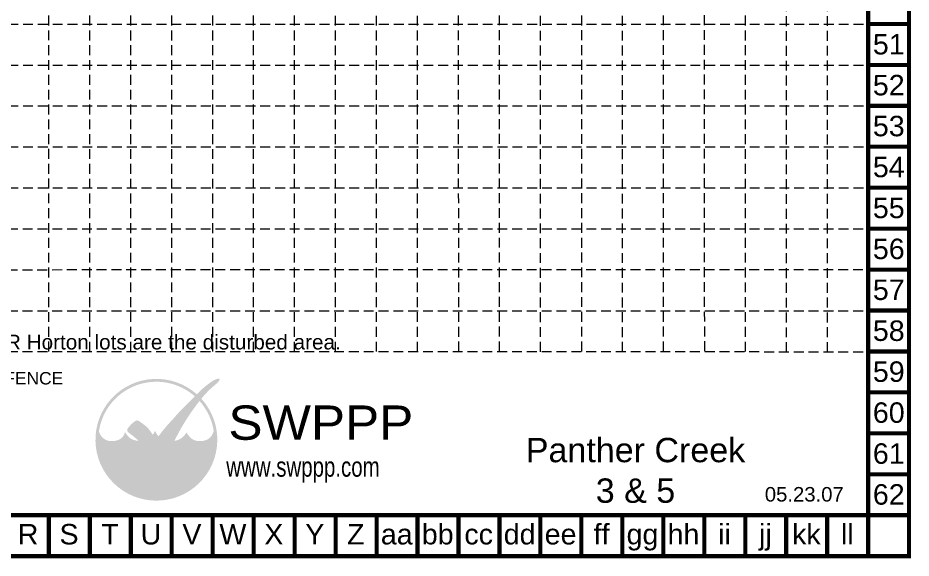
# Model space of a CAD drawing. Header units: inches. Extents: x -337 to 3817, y -1228 to 5411.
# Drawn here: x 1558 to 3817, y -1228 to 139 of the extents above; entities that cross this region are included whole.
import ezdxf
from ezdxf.enums import TextEntityAlignment as Align

# ---------------------------------------------------------------- set-up
doc = ezdxf.new("R2010")
doc.units = ezdxf.units.IN
doc.header["$MEASUREMENT"] = 0
doc.linetypes.add('HIDDEN', pattern=[0.375, 0.25, -0.125])
for name, color, linetype in [('BASE', 7, 'Continuous'), ('GRID', 254, 'HIDDEN'), ('LEGEND', 7, 'Continuous'), ('LOGO', 7, 'Continuous')]:
    doc.layers.add(name, color=color, linetype=linetype)
doc.styles.add("L200'", font='ARIAL.TTF', dxfattribs={"height": 0.001969})
doc.styles.add('LOGO1', font='ROCKEB.TTF', dxfattribs={"height": 25})
doc.styles.get("Standard").update_dxf_attribs({"font": 'ARIAL.TTF'})

# ---------------------------------------------------------------- blocks, each defined once
blk = doc.blocks.new('new logo')
at = {"layer": 'LOGO'}
h = blk.add_hatch(color=170, dxfattribs=at)
h.paths.add_polyline_path([(67.43, 44.06), (66.82, 44.7), (66.35, 45.25), (65.96, 45.76), (65.54, 46.4), (65.09, 47.19), (64.7, 47.94), (64.44, 48.47), (64.18, 49.02), (63.92, 49.58), (63.67, 50.15), (63.31, 50.99), (62.9, 52), (62.6, 52.78), (62.42, 53.27), (62.25, 53.75), (62.07, 54.23), (61.88, 54.72), (61.69, 55.22), (61.48, 55.74), (61.26, 56.27), (61.03, 56.81), (60.78, 57.37), (60.52, 57.93), (60.25, 58.5), (59.96, 59.07), (59.66, 59.64), (59.34, 60.2), (59.02, 60.77), (58.68, 61.32), (58.34, 61.87), (57.99, 62.4), (57.64, 62.91), (57.29, 63.4), (56.95, 63.87), (56.61, 64.32), (56.27, 64.74), (55.93, 65.14), (55.58, 65.53), (55.23, 65.91), (54.91, 66.23), (53.98, 66.22), (52.92, 66.33), (52.05, 66.5), (51.45, 66.64), (50.85, 66.81), (50.26, 67.01), (49.41, 67.35), (48.33, 67.91), (47.34, 68.56), (46.46, 69.26), (45.69, 70.02), (45.01, 70.79), (44.44, 71.52), (43.98, 72.16), (43.6, 72.69), (43.42, 72.95), (43.25, 73.18), (43.1, 73.38), (42.96, 73.53), (42.85, 73.65), (42.75, 73.73), (42.66, 73.76), (42.59, 73.76), (42.53, 73.71), (42.48, 73.63), (42.43, 73.52), (42.38, 73.38), (42.33, 73.22), (42.19, 72.76), (41.96, 72.1), (41.67, 71.46), (41.36, 70.91), (40.98, 70.34), (40.53, 69.77), (40.01, 69.21), (39.42, 68.67), (38.77, 68.17), (38.06, 67.7), (37.31, 67.27), (36.53, 66.9), (35.73, 66.59), (34.88, 66.34), (33.96, 66.14), (32.97, 65.99), (31.89, 65.9), (30.76, 65.86), (29.65, 65.89), (28.59, 65.97), (27.62, 66.13), (26.71, 66.36), (25.83, 66.67), (24.95, 67.08), (24.08, 67.58), (23.21, 68.18), (22.36, 68.88), (21.76, 69.47), (21.37, 69.89), (20.98, 70.36), (20.61, 70.88), (20.24, 71.46), (19.89, 72.13), (19.54, 72.89), (19.19, 73.77), (18.85, 74.77, -0.595729), (106.28, 106.77), (106.97, 107.48), (107.53, 108.05), (108.12, 108.64, 37.93689), (112.29, 104.53), (112.05, 104.24), (111.57, 103.66), (111.09, 103.06), (110.61, 102.47, -0.146449), (123.57, 75.01), (123.33, 74.47), (123.13, 73.97), (122.94, 73.5), (122.77, 73.07), (122.51, 72.4), (122.22, 71.72), (121.9, 71.1), (121.52, 70.53), (121.11, 70), (120.66, 69.51), (120.15, 69.03), (119.62, 68.57), (119.04, 68.14), (118.44, 67.73), (117.81, 67.36), (117.15, 67.03), (116.47, 66.74), (115.76, 66.49), (115.03, 66.28), (114.28, 66.11), (113.5, 65.97), (112.72, 65.88), (111.92, 65.82), (111.11, 65.8), (110.29, 65.82), (109.44, 65.89), (108.56, 66.01), (107.66, 66.19), (106.75, 66.43), (105.88, 66.73), (105.05, 67.1), (104.26, 67.53), (103.5, 68.04), (102.78, 68.61), (102.07, 69.26), (101.4, 69.96), (100.78, 70.68), (100.24, 71.38), (99.83, 72.02), (99.55, 72.52), (99.4, 72.79), (99.26, 73.03), (99.13, 73.24), (99.02, 73.4), (98.92, 73.52), (98.82, 73.58), (98.72, 73.6), (98.63, 73.58), (98.54, 73.51), (98.45, 73.42), (98.36, 73.3), (98.26, 73.16), (98.17, 73), (98.06, 72.83), (97.8, 72.39), (97.42, 71.81), (96.93, 71.14), (96.41, 70.55), (95.93, 70.06), (95.41, 69.58), (94.84, 69.11), (94.21, 68.65), (93.52, 68.19), (92.75, 67.74), (91.9, 67.28), (90.95, 66.85), (90.08, 66.57), (89.39, 66.39), (88.62, 66.22), (87.78, 66.08), (87.59, 65.61), (87.38, 65.07), (87.13, 64.45), (86.86, 63.76), (86.57, 63), (86.26, 62.19), (85.94, 61.33), (85.6, 60.44), (85.25, 59.53), (84.91, 58.59), (84.56, 57.66), (84.21, 56.72), (83.87, 55.8), (83.53, 54.89), (83.21, 54.02), (82.9, 53.18), (82.61, 52.38), (82.34, 51.64), (82.09, 50.96), (81.86, 50.33), (81.65, 49.76), (81.33, 48.95), (80.94, 48.06), (80.54, 47.29), (80.1, 46.58), (79.62, 45.94), (79.13, 45.36), (78.61, 44.81), (78.1, 44.32), (77.57, 43.87), (77.04, 43.47), (76.48, 43.12), (75.9, 42.81), (75.31, 42.55), (74.58, 42.28), (73.74, 42.05), (72.97, 41.94), (72.25, 41.93), (71.55, 42.04), (70.87, 42.22), (70.06, 42.5), (69.36, 42.77), (68.67, 43.11), (68.04, 43.53)])
h.paths.add_polyline_path([(71.76, 72.04), (70.7, 73.9), (70.07, 75.23), (69.69, 74.29), (68.67, 72.59), (67.85, 71.67), (67.95, 71.51), (68.11, 71.24), (68.27, 70.99), (68.41, 70.76), (68.55, 70.55), (68.68, 70.37), (68.8, 70.21), (68.92, 70.07), (69.04, 69.95), (69.15, 69.84), (69.26, 69.75), (69.37, 69.67), (69.48, 69.59), (69.59, 69.52), (69.7, 69.46), (69.82, 69.41), (69.94, 69.36), (70.05, 69.32), (70.17, 69.28), (70.29, 69.25), (70.41, 69.22), (70.53, 69.2), (70.64, 69.18), (70.76, 69.17), (70.88, 69.16), (71, 69.15), (71.11, 69.15), (71.22, 69.16), (71.33, 69.17), (71.44, 69.19), (71.54, 69.21), (71.64, 69.24), (71.74, 69.27), (71.84, 69.31), (71.94, 69.35), (72.04, 69.4), (72.14, 69.45), (72.24, 69.51), (72.35, 69.58), (72.45, 69.65), (72.56, 69.72), (72.67, 69.81), (72.78, 69.9), (72.89, 70), (73, 70.1), (73.11, 70.21), (73.22, 70.34), (73.3, 70.42), (72.52, 71.08)], flags=17)
blk.add_hatch(color=240, dxfattribs=at).paths.add_polyline_path([(117.73, 117.3), (118.86, 118.16), (119.82, 118.88), (120.63, 119.47), (121.31, 119.95), (121.89, 120.34), (122.37, 120.64), (122.78, 120.89), (123.13, 121.1), (123.45, 121.27), (123.73, 121.42), (123.99, 121.55), (124.22, 121.67), (124.44, 121.77), (124.65, 121.85), (124.84, 121.93), (125.03, 122.01), (125.21, 122.09), (125.4, 122.16), (125.58, 122.23), (125.76, 122.3), (125.93, 122.37), (126.1, 122.44), (126.26, 122.49), (126.41, 122.55), (126.56, 122.6), (126.69, 122.64), (126.82, 122.67), (126.95, 122.71), (127.06, 122.73), (127.18, 122.76), (127.29, 122.78), (127.39, 122.79), (127.5, 122.8), (127.6, 122.81), (127.7, 122.82), (127.79, 122.82), (127.89, 122.82), (127.98, 122.82), (128.06, 122.81), (128.14, 122.8), (128.22, 122.79), (128.29, 122.78), (128.35, 122.76), (128.42, 122.74), (128.47, 122.72), (128.52, 122.7), (128.57, 122.67), (128.62, 122.64), (128.65, 122.61), (128.69, 122.57), (128.72, 122.53), (128.75, 122.49), (128.77, 122.44), (128.79, 122.39), (128.81, 122.34), (128.82, 122.28), (128.83, 122.21), (128.84, 122.14), (128.84, 122.07), (128.84, 122), (128.83, 121.92), (128.82, 121.84), (128.81, 121.76), (128.79, 121.68), (128.77, 121.6), (128.74, 121.52), (128.7, 121.44), (128.66, 121.35), (128.61, 121.26), (128.56, 121.16), (128.5, 121.06), (128.43, 120.95), (128.35, 120.83), (128.27, 120.7), (128.18, 120.57), (128.08, 120.42), (127.96, 120.27), (127.85, 120.12), (127.71, 119.96), (127.57, 119.79), (127.42, 119.62), (127.25, 119.44), (127.06, 119.24), (126.84, 119.03), (126.58, 118.79), (126.28, 118.52), (125.94, 118.21), (125.54, 117.86), (125.08, 117.47), (124.58, 117.04), (124.04, 116.57), (123.48, 116.08), (122.89, 115.57), (122.3, 115.05), (121.71, 114.53), (121.13, 114.01), (120.58, 113.5), (120.04, 112.99), (119.52, 112.49), (119.01, 111.99), (118.51, 111.49), (118.02, 110.99), (117.53, 110.47), (117.03, 109.94), (116.53, 109.4), (116.03, 108.85), (115.52, 108.29), (115.02, 107.71), (114.51, 107.14), (114.01, 106.56), (113.51, 105.98), (113.02, 105.4), (112.54, 104.82), (112.05, 104.24), (111.57, 103.66), (111.09, 103.06), (110.59, 102.44), (110.09, 101.8), (109.56, 101.13), (109.02, 100.43), (108.45, 99.68), (107.87, 98.9), (107.27, 98.1), (106.66, 97.27), (106.04, 96.43), (105.43, 95.59), (104.82, 94.74), (104.23, 93.91), (103.65, 93.08), (103.08, 92.27), (102.52, 91.46), (101.97, 90.65), (101.42, 89.84), (100.87, 89.01), (100.32, 88.18), (99.77, 87.33), (99.2, 86.45), (98.63, 85.56), (98.06, 84.66), (97.5, 83.76), (96.94, 82.87), (96.4, 81.99), (95.88, 81.13), (95.38, 80.29), (94.91, 79.49), (94.46, 78.72), (94.03, 77.96), (93.61, 77.23), (93.21, 76.5), (92.81, 75.77), (92.41, 75.04), (92.01, 74.29), (91.6, 73.54), (91.18, 72.77), (90.78, 72.02), (90.38, 71.27), (90, 70.56), (89.64, 69.88), (89.31, 69.25), (89.01, 68.69), (88.75, 68.19), (88.53, 67.74), (88.33, 67.32), (88.15, 66.92), (87.97, 66.52), (87.78, 66.08), (87.59, 65.61), (87.38, 65.07), (87.13, 64.45), (86.86, 63.76), (86.57, 63), (86.26, 62.19), (85.94, 61.33), (85.6, 60.44), (85.25, 59.53), (84.91, 58.59), (84.56, 57.66), (84.21, 56.72), (83.87, 55.8), (83.53, 54.89), (83.21, 54.02), (82.9, 53.18), (82.61, 52.38), (82.34, 51.64), (82.09, 50.96), (81.86, 50.33), (81.65, 49.76), (81.44, 49.23), (81.24, 48.75), (81.04, 48.29), (80.84, 47.87), (80.64, 47.48), (80.43, 47.11), (80.2, 46.75), (79.97, 46.41), (79.73, 46.09), (79.49, 45.78), (79.24, 45.49), (78.99, 45.21), (78.74, 44.95), (78.48, 44.69), (78.23, 44.45), (77.97, 44.21), (77.71, 43.99), (77.44, 43.78), (77.17, 43.58), (76.9, 43.39), (76.62, 43.21), (76.33, 43.04), (76.04, 42.89), (75.75, 42.75), (75.45, 42.62), (75.16, 42.5), (74.87, 42.39), (74.58, 42.29), (74.3, 42.2), (74.02, 42.13), (73.75, 42.07), (73.49, 42.02), (73.23, 41.98), (72.98, 41.95), (72.73, 41.94), (72.49, 41.93), (72.24, 41.94), (72.01, 41.97), (71.77, 42), (71.53, 42.05), (71.3, 42.11), (71.06, 42.17), (70.83, 42.24), (70.59, 42.32), (70.35, 42.4), (70.12, 42.48), (69.88, 42.57), (69.64, 42.66), (69.4, 42.76), (69.16, 42.87), (68.93, 42.98), (68.69, 43.11), (68.47, 43.25), (68.25, 43.39), (68.04, 43.55), (67.83, 43.72), (67.62, 43.9), (67.42, 44.09), (67.22, 44.28), (67.03, 44.49), (66.83, 44.69), (66.64, 44.9), (66.45, 45.13), (66.26, 45.36), (66.06, 45.62), (65.86, 45.91), (65.65, 46.23), (65.43, 46.59), (65.2, 47), (64.96, 47.45), (64.7, 47.94), (64.44, 48.47), (64.18, 49.02), (63.92, 49.58), (63.67, 50.15), (63.43, 50.71), (63.2, 51.26), (62.99, 51.78), (62.79, 52.29), (62.6, 52.78), (62.42, 53.27), (62.25, 53.75), (62.07, 54.23), (61.88, 54.72), (61.69, 55.22), (61.48, 55.74), (61.26, 56.27), (61.03, 56.81), (60.78, 57.37), (60.52, 57.93), (60.25, 58.5), (59.96, 59.07), (59.66, 59.64), (59.34, 60.2), (59.02, 60.77), (58.68, 61.32), (58.34, 61.87), (57.99, 62.4), (57.64, 62.91), (57.29, 63.4), (56.95, 63.87), (56.61, 64.32), (56.27, 64.74), (55.93, 65.14), (55.58, 65.53), (55.23, 65.91), (54.86, 66.28), (54.49, 66.65), (54.09, 67.01), (53.68, 67.39), (53.25, 67.76), (52.81, 68.14), (52.35, 68.52), (51.89, 68.9), (51.42, 69.28), (50.95, 69.66), (50.48, 70.04), (50.01, 70.41), (49.54, 70.78), (49.09, 71.13), (48.65, 71.47), (48.24, 71.8), (47.84, 72.11), (47.47, 72.4), (47.14, 72.66), (46.83, 72.9), (46.56, 73.11), (46.32, 73.3), (46.11, 73.47), (45.92, 73.63), (45.75, 73.78), (45.6, 73.92), (45.46, 74.05), (45.34, 74.18), (45.23, 74.31), (45.13, 74.44), (45.04, 74.56), (44.96, 74.69), (44.9, 74.82), (44.84, 74.96), (44.8, 75.1), (44.76, 75.24), (44.73, 75.39), (44.72, 75.54), (44.71, 75.69), (44.7, 75.84), (44.71, 75.99), (44.72, 76.15), (44.75, 76.3), (44.78, 76.45), (44.81, 76.6), (44.86, 76.75), (44.92, 76.9), (44.99, 77.06), (45.07, 77.23), (45.17, 77.4), (45.29, 77.59), (45.42, 77.8), (45.57, 78.01), (45.73, 78.24), (45.91, 78.48), (46.11, 78.73), (46.32, 78.99), (46.55, 79.26), (46.8, 79.54), (47.06, 79.83), (47.33, 80.13), (47.62, 80.43), (47.91, 80.73), (48.21, 81.04), (48.52, 81.34), (48.84, 81.64), (49.16, 81.93), (49.48, 82.21), (49.79, 82.48), (50.1, 82.74), (50.41, 82.98), (50.7, 83.21), (50.98, 83.42), (51.24, 83.62), (51.49, 83.79), (51.7, 83.95), (51.9, 84.08), (52.08, 84.19), (52.25, 84.29), (52.4, 84.38), (52.55, 84.45), (52.68, 84.51), (52.82, 84.56), (52.95, 84.61), (53.08, 84.64), (53.21, 84.67), (53.34, 84.69), (53.47, 84.7), (53.6, 84.7), (53.72, 84.69), (53.85, 84.68), (53.97, 84.65), (54.1, 84.62), (54.22, 84.58), (54.35, 84.54), (54.48, 84.48), (54.61, 84.43), (54.74, 84.36), (54.88, 84.3), (55.02, 84.23), (55.17, 84.15), (55.34, 84.06), (55.51, 83.97), (55.7, 83.86), (55.91, 83.73), (56.14, 83.59), (56.4, 83.42), (56.68, 83.23), (56.99, 83.01), (57.32, 82.78), (57.67, 82.53), (58.03, 82.27), (58.4, 81.99), (58.79, 81.71), (59.18, 81.42), (59.57, 81.13), (59.97, 80.83), (60.37, 80.53), (60.76, 80.22), (61.15, 79.91), (61.54, 79.59), (61.91, 79.27), (62.28, 78.93), (62.64, 78.6), (62.98, 78.25), (63.32, 77.9), (63.65, 77.54), (63.97, 77.17), (64.29, 76.79), (64.6, 76.4), (64.91, 76.01), (65.22, 75.6), (65.52, 75.19), (65.82, 74.78), (66.11, 74.37), (66.39, 73.96), (66.66, 73.57), (66.91, 73.18), (67.15, 72.81), (67.37, 72.45), (67.58, 72.12), (67.77, 71.8), (67.95, 71.51), (68.11, 71.24), (68.27, 70.99), (68.41, 70.76), (68.55, 70.55), (68.68, 70.37), (68.8, 70.21), (68.92, 70.07), (69.04, 69.95), (69.15, 69.84), (69.26, 69.75), (69.37, 69.67), (69.48, 69.59), (69.59, 69.52), (69.7, 69.46), (69.82, 69.41), (69.94, 69.36), (70.05, 69.32), (70.17, 69.28), (70.29, 69.25), (70.41, 69.22), (70.53, 69.2), (70.64, 69.18), (70.76, 69.17), (70.88, 69.16), (71, 69.15), (71.11, 69.15), (71.22, 69.16), (71.33, 69.17), (71.44, 69.19), (71.54, 69.21), (71.64, 69.24), (71.74, 69.27), (71.84, 69.31), (71.94, 69.35), (72.04, 69.4), (72.14, 69.45), (72.24, 69.51), (72.35, 69.58), (72.45, 69.65), (72.56, 69.72), (72.67, 69.81), (72.78, 69.9), (72.89, 70), (73, 70.1), (73.11, 70.21), (73.22, 70.34), (73.34, 70.47), (73.46, 70.61), (73.58, 70.77), (73.72, 70.94), (73.85, 71.12), (74, 71.32), (74.15, 71.53), (74.32, 71.77), (74.5, 72.01), (74.68, 72.27), (74.88, 72.55), (75.09, 72.84), (75.32, 73.15), (75.56, 73.46), (75.82, 73.79), (76.09, 74.14), (76.37, 74.49), (76.67, 74.87), (76.99, 75.25), (77.32, 75.65), (77.66, 76.07), (78.02, 76.5), (78.39, 76.95), (78.77, 77.42), (79.18, 77.91), (79.6, 78.4), (80.03, 78.92), (80.49, 79.45), (80.96, 80), (81.46, 80.56), (81.97, 81.13), (82.5, 81.72), (83.04, 82.31), (83.59, 82.91), (84.14, 83.51), (84.68, 84.1), (85.22, 84.68), (85.74, 85.25), (86.24, 85.81), (86.73, 86.35), (87.2, 86.89), (87.67, 87.41), (88.13, 87.94), (88.59, 88.46), (89.06, 88.98), (89.53, 89.52), (90.01, 90.05), (90.5, 90.6), (91, 91.16), (91.52, 91.73), (92.06, 92.31), (92.61, 92.9), (93.18, 93.5), (93.77, 94.12), (94.38, 94.75), (95.01, 95.39), (95.64, 96.03), (96.28, 96.68), (96.92, 97.32), (97.56, 97.96), (98.19, 98.58), (98.8, 99.19), (99.39, 99.77), (99.96, 100.34), (100.52, 100.9), (101.07, 101.45), (101.61, 101.98), (102.14, 102.52), (102.66, 103.05), (103.19, 103.59), (103.72, 104.13), (104.25, 104.67), (104.78, 105.23), (105.32, 105.78), (105.86, 106.34), (106.41, 106.91), (106.97, 107.48), (107.53, 108.05), (108.11, 108.62), (108.69, 109.2), (109.27, 109.77), (109.86, 110.34), (110.45, 110.91), (111.04, 111.47), (111.62, 112.02), (112.2, 112.56), (112.77, 113.1), (113.35, 113.62), (113.95, 114.16), (114.58, 114.71), (115.26, 115.3), (116.01, 115.91), (116.82, 116.58)])
at = {"layer": 'LOGO', "style": 'LOGO1'}
for s, height, width, p in [('SWPPP', 31.324, 1.115, (136.96, 67.05)), ('www.swppp.com', 18.1118, 0.77, (135.01, 33.35))]:
    blk.add_text(s, height=height, dxfattribs=dict(at, width=width)).set_placement(p)

msp = doc.modelspace()

# ---------------------------------------------------------------- linework, layer by layer
at = {"layer": 'BASE', "const_width": 10.4}
for points in [[(3811.5, -1223.3), (3811.5, 5405.7), (-331.6, 5405.7), (-331.6, -1223.3)], [(3707.9, -1119.7), (3707.9, 5302.1), (-228, 5302.1), (-228, -1119.7)]]:
    msp.add_lwpolyline(points, close=True, dxfattribs=at)
for points in [[(3811.5, 123.2), (3707.9, 123.2)], [(3811.5, 19.7), (3707.9, 19.7)], [(3811.5, -83.9), (3707.9, -83.9)], [(3811.5, -187.5), (3707.9, -187.5)], [(3811.5, -291.1), (3707.9, -291.1)], [(3811.5, -394.7), (3707.9, -394.7)], [(3811.5, -498.2), (3707.9, -498.2)], [(3811.5, -601.8), (3707.9, -601.8)], [(3811.5, -705.4), (3707.9, -705.4)], [(3811.5, -809), (3707.9, -809)], [(3811.5, -912.5), (3707.9, -912.5)], [(3811.5, -1016.1), (3707.9, -1016.1)], [(1636.3, -1119.7), (1636.3, -1223.3)], [(1739.9, -1119.7), (1739.9, -1223.3)], [(1843.5, -1119.7), (1843.5, -1223.3)], [(1947.1, -1119.7), (1947.1, -1223.3)], [(2050.7, -1119.7), (2050.7, -1223.3)], [(2154.2, -1119.7), (2154.2, -1223.3)], [(2257.8, -1119.7), (2257.8, -1223.3)], [(2361.4, -1119.7), (2361.4, -1223.3)], [(2465, -1119.7), (2465, -1223.3)], [(2568.5, -1119.7), (2568.5, -1223.3)], [(2672.1, -1119.7), (2672.1, -1223.3)], [(2775.7, -1119.7), (2775.7, -1223.3)], [(2879.3, -1119.7), (2879.3, -1223.3)], [(2982.9, -1119.7), (2982.9, -1223.3)], [(3086.4, -1119.7), (3086.4, -1223.3)], [(3190, -1119.7), (3190, -1223.3)], [(3293.6, -1119.7), (3293.6, -1223.3)], [(3397.2, -1119.7), (3397.2, -1223.3)], [(3500.7, -1119.7), (3500.7, -1223.3)], [(3604.3, -1119.7), (3604.3, -1223.3)], [(3707.9, -1119.7), (3707.9, -1223.3)], [(3811.5, -1119.7), (3707.9, -1119.7)]]:
    msp.add_lwpolyline(points, dxfattribs=at)
at = {"layer": 'GRID', "color": 252, "linetype": 'HIDDEN', "lineweight": 0, "ltscale": 100}
for p, q in [((1636.3, -705.6), (1636.3, 5302.1)), ((1739.9, -705.7), (1739.9, 5302.1)), ((1843.5, -705.7), (1843.5, 5302.1)), ((1947.1, -705.7), (1947.1, 5302.1)), ((2050.7, -705.7), (2050.7, 5302.1)), ((2154.2, -705.7), (2154.2, 5302.1)), ((2257.8, -705.7), (2257.8, 5302.1)), ((2361.4, -705.8), (2361.4, 5302.1)), ((2465, -705.8), (2465, 5302.1)), ((2568.5, -705.8), (2568.5, 5302.1)), ((2672.6, -705.6), (2672.1, 5302.1)), ((2776.1, -705.1), (2775.7, 5302.1)), ((2879.6, -706.3), (2879.3, 5302.1)), ((2984.1, -705.3), (2983.3, 5304.4)), ((3087.1, -706.4), (3086.9, 5304.4)), ((3190.8, -705.1), (3190.5, 5304.4)), ((3294.6, -704.8), (3294, 5304.4)), ((3397.9, -705.7), (3397.6, 5304.4)), ((3501.7, -707.1), (3501.2, 5304.4)), ((3605.4, -706.8), (3604.8, 5304.4)), ((-229, 122.9), (3706.9, 122.9)), ((-229, 19.3), (3706.9, 19.3)), ((-229, -84.3), (3706.9, -84.3)), ((-229, -187.8), (3706.9, -187.8)), ((-229, -291.4), (3706.9, -291.4)), ((-229.6, -394.9), (3703.6, -395.1)), ((-230.3, -498.8), (3703.6, -498.1)), ((-230, -602.1), (3704, -602.4)), ((-230, -705.4), (3703.9, -706))]:
    msp.add_line(p, q, dxfattribs=at)

# ---------------------------------------------------------------- block references
at = {"layer": 'GRID', "xscale": 2.772000000000048, "yscale": 2.771999999999935, "zscale": 2.77199999999996}
msp.add_blockref('new logo', (1710.7, -1114.8), dxfattribs=at)

# ---------------------------------------------------------------- texts
at = {"insert": (3119.7, -924.1), "char_height": 61.6, "width": 575.577, "attachment_point": 2}
msp.add_mtext('Panther Creek 3 & 5', dxfattribs=at)
at = {"layer": 'BASE'}
for s, height, p in [('51', 51.79, (3760.1, 72.1)), ('52', 51.79, (3760.1, -31.5)), ('53', 51.79, (3760.1, -135)), ('54', 51.79, (3760.1, -238.6)), ('55', 51.79, (3760.1, -342.2)), ('56', 51.79, (3760.1, -445.8)), ('57', 51.79, (3760.1, -549.3)), ('58', 51.79, (3760.1, -652.9)), ('59', 51.79, (3760.1, -756.5)), ('60', 51.79, (3760.1, -860.1)), ('61', 51.79, (3760.1, -963.7)), ('62', 51.79, (3760.1, -1067.2)), ('R', 51.8, (1583.8, -1167.9)), ('S', 51.8, (1687.4, -1167.9)), ('T', 51.8, (1790.9, -1167.9)), ('U', 51.8, (1894.5, -1167.9)), ('V', 51.8, (1998.1, -1167.9)), ('W', 51.8, (2101.7, -1167.9)), ('X', 51.8, (2205.2, -1167.9)), ('Y', 51.8, (2308.8, -1167.9)), ('Z', 51.8, (2412.4, -1167.9)), ('bb', 51.79, (2619.6, -1167.9)), ('dd', 51.79, (2826.7, -1167.9)), ('ff', 51.79, (3033.9, -1167.9)), ('hh', 51.79, (3241, -1167.9)), ('ii', 51.79, (3344.6, -1167.9)), ('jj', 51.79, (3448.2, -1167.9)), ('kk', 51.79, (3551.8, -1167.9)), ('ll', 51.79, (3655.3, -1167.9)), ('aa', 51.79, (2516, -1167.9)), ('cc', 51.79, (2723.1, -1167.9)), ('ee', 51.79, (2930.3, -1167.9)), ('gg', 51.79, (3137.4, -1167.9))]:
    msp.add_text(s, height=height, dxfattribs=at).set_placement(p, align=Align.MIDDLE_CENTER)
at = {"layer": 'BASE', "color": 7, "style": "L200'"}
msp.add_text('Stabilization practices are expected to be used at all disturbed areas; DR Horton lots are the disturbed area.', height=37.4723, dxfattribs=at).set_placement((-121.9, -700.4))
at = {"layer": 'BASE'}
msp.add_text('05.23.07', height=36.71, dxfattribs=at).set_placement((3546.5, -1085.2), align=Align.CENTER)
at = {"layer": 'LEGEND', "style": "L200'"}
msp.add_text('EROSION BLANKET / SILT FENCE', height=31.44, dxfattribs=at).set_placement((967.3, -789))

doc.saveas('drawing.dxf')
